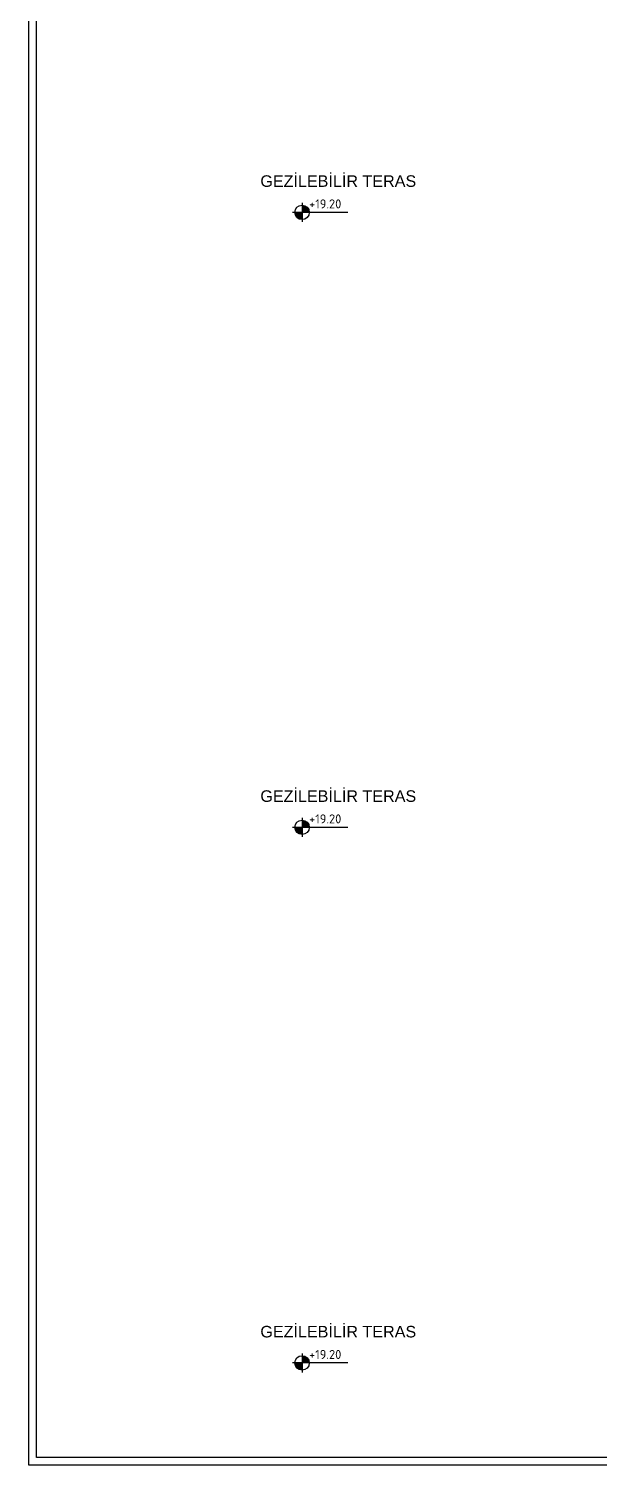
# Model space of a CAD drawing. Header units: millimetres. Extents: x 1443065 to 1517367, y 3763150 to 3779068.
# Drawn here: x 1510521 to 1512004, y 3765847 to 3769579 of the extents above; entities that cross this region are included whole.
import ezdxf
from ezdxf.enums import TextEntityAlignment as Align

# ---------------------------------------------------------------- set-up
doc = ezdxf.new("R2010")
doc.units = ezdxf.units.MM
doc.layers.add('m-TFR_vitrifiye', color=1, linetype='Continuous')
doc.layers.add('m-YAZ_kot', color=7, linetype='Continuous')
doc.layers.add('MAHAL', color=52, linetype='Continuous', lineweight=13)
doc.styles.add('mono', font='isocpeur.ttf')
doc.styles.get("Standard").update_dxf_attribs({"font": 'arial.ttf'})

# ---------------------------------------------------------------- blocks, each defined once
blk = doc.blocks.new('m-plankot')
h = blk.add_hatch(color=256)
h.paths.add_polyline_path([(0, 0.144), (0, 0), (0.144, 0, 0.414214)])
h.paths.add_polyline_path([(0, -0.144), (0, 0), (-0.144, 0, 0.414214)])
for p, q in [((0.914, 0), (-0.192, 0)), ((0, 0.192), (0, -0.192))]:
    blk.add_line(p, q)
blk.add_circle((0, 0), 0.144)
blk.add_attdef('INCEKOT', (0.187, 0.1), '', height=0.18)
blk.add_attdef('KABAKOT', text='', height=0.18).set_placement((0.187, -0.1), align=Align.TOP_LEFT)

msp = doc.modelspace()

# ---------------------------------------------------------------- linework, layer by layer
at = {"layer": 'm-TFR_vitrifiye'}
for points in [[(1512162.1, 3765847.1), (1510520.6, 3765847.1), (1510520.6, 3769947.1), (1512815.2, 3769947.1), (1512815.2, 3769596.6)], [(1512162.1, 3765847.1), (1510520.6, 3765847.1), (1510520.6, 3769947.1), (1512815.2, 3769947.1), (1512815.2, 3769596.6)], [(1512162.1, 3765867.1), (1510540.6, 3765867.1), (1510540.6, 3769927.1), (1512795.2, 3769927.1), (1512795.2, 3769596.6)], [(1512162.1, 3765867.1), (1510540.6, 3765867.1), (1510540.6, 3769927.1), (1512795.2, 3769927.1), (1512795.2, 3769596.6)]]:
    msp.add_lwpolyline(points, dxfattribs=at)

# ---------------------------------------------------------------- block references
at = {"layer": 'm-YAZ_kot'}
ref = msp.add_blockref('m-plankot', (1511231.1, 3769102.3), dxfattribs=dict(at, xscale=129.9375, yscale=129.9375, zscale=129.9375))
ref.add_attrib('INCEKOT', '+19.20', dxfattribs={"layer": '0', "height": 23.39, "rotation": 0, "style": 'mono'}).set_placement((1511249.5, 3769105.6), align=Align.BOTTOM_LEFT)
ref = msp.add_blockref('m-plankot', (1511231.1, 3767504.5), dxfattribs=dict(at, xscale=129.9375, yscale=129.9375, zscale=129.9375))
ref.add_attrib('INCEKOT', '+19.20', dxfattribs={"layer": '0', "height": 23.39, "rotation": 0, "style": 'mono'}).set_placement((1511249.5, 3767507.8), align=Align.BOTTOM_LEFT)
ref = msp.add_blockref('m-plankot', (1511231.1, 3766112.9), dxfattribs=dict(at, xscale=129.9375, yscale=129.9375, zscale=129.9375))
ref.add_attrib('INCEKOT', '+19.20', dxfattribs={"layer": '0', "height": 23.39, "rotation": 0, "style": 'mono'}).set_placement((1511249.5, 3766116.2), align=Align.BOTTOM_LEFT)

# ---------------------------------------------------------------- texts
at = {"layer": 'MAHAL', "char_height": 30, "width": 453.099, "attachment_point": 7}
for insert in [(1511122.7, 3769168.2), (1511122.7, 3767570.3), (1511122.7, 3766178.8)]:
    msp.add_mtext('{\\f@Arial Unicode MS|b0|i0|c162|p34;GEZİLEBİLİR TERAS}', dxfattribs=dict(at, insert=insert))

doc.saveas('drawing.dxf')
